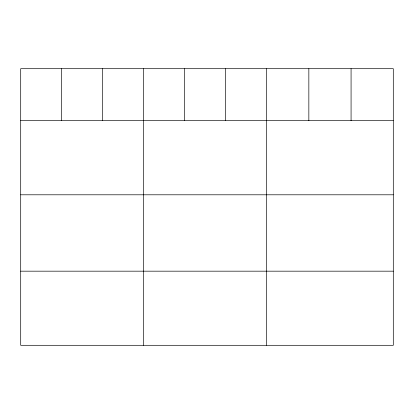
<?xml version="1.0" encoding="UTF-8"?>
<svg xmlns="http://www.w3.org/2000/svg" width="414" height="414" viewBox="0 0 414 414"><rect width="100%" height="100%" fill="white"/><g stroke="black" fill="none" stroke-linecap="round" stroke-linejoin="round"><path stroke-width="0.62" d="M393.3 120.671L393.3 345.302L20.7 345.302L20.7 68.698L393.3 68.698L393.3 120.671L20.7 120.671M20.7 194.797L393.3 194.797M20.7 271.175L393.3 271.175M351.072 68.698L351.072 120.671M308.844 68.698L308.844 120.671M266.616 68.698L266.616 345.302M225.63 68.698L225.63 120.671M184.644 68.698L184.644 120.671M143.658 68.698L143.658 345.302M102.672 68.698L102.672 120.671M61.686 68.698L61.686 120.671"/></g></svg>
